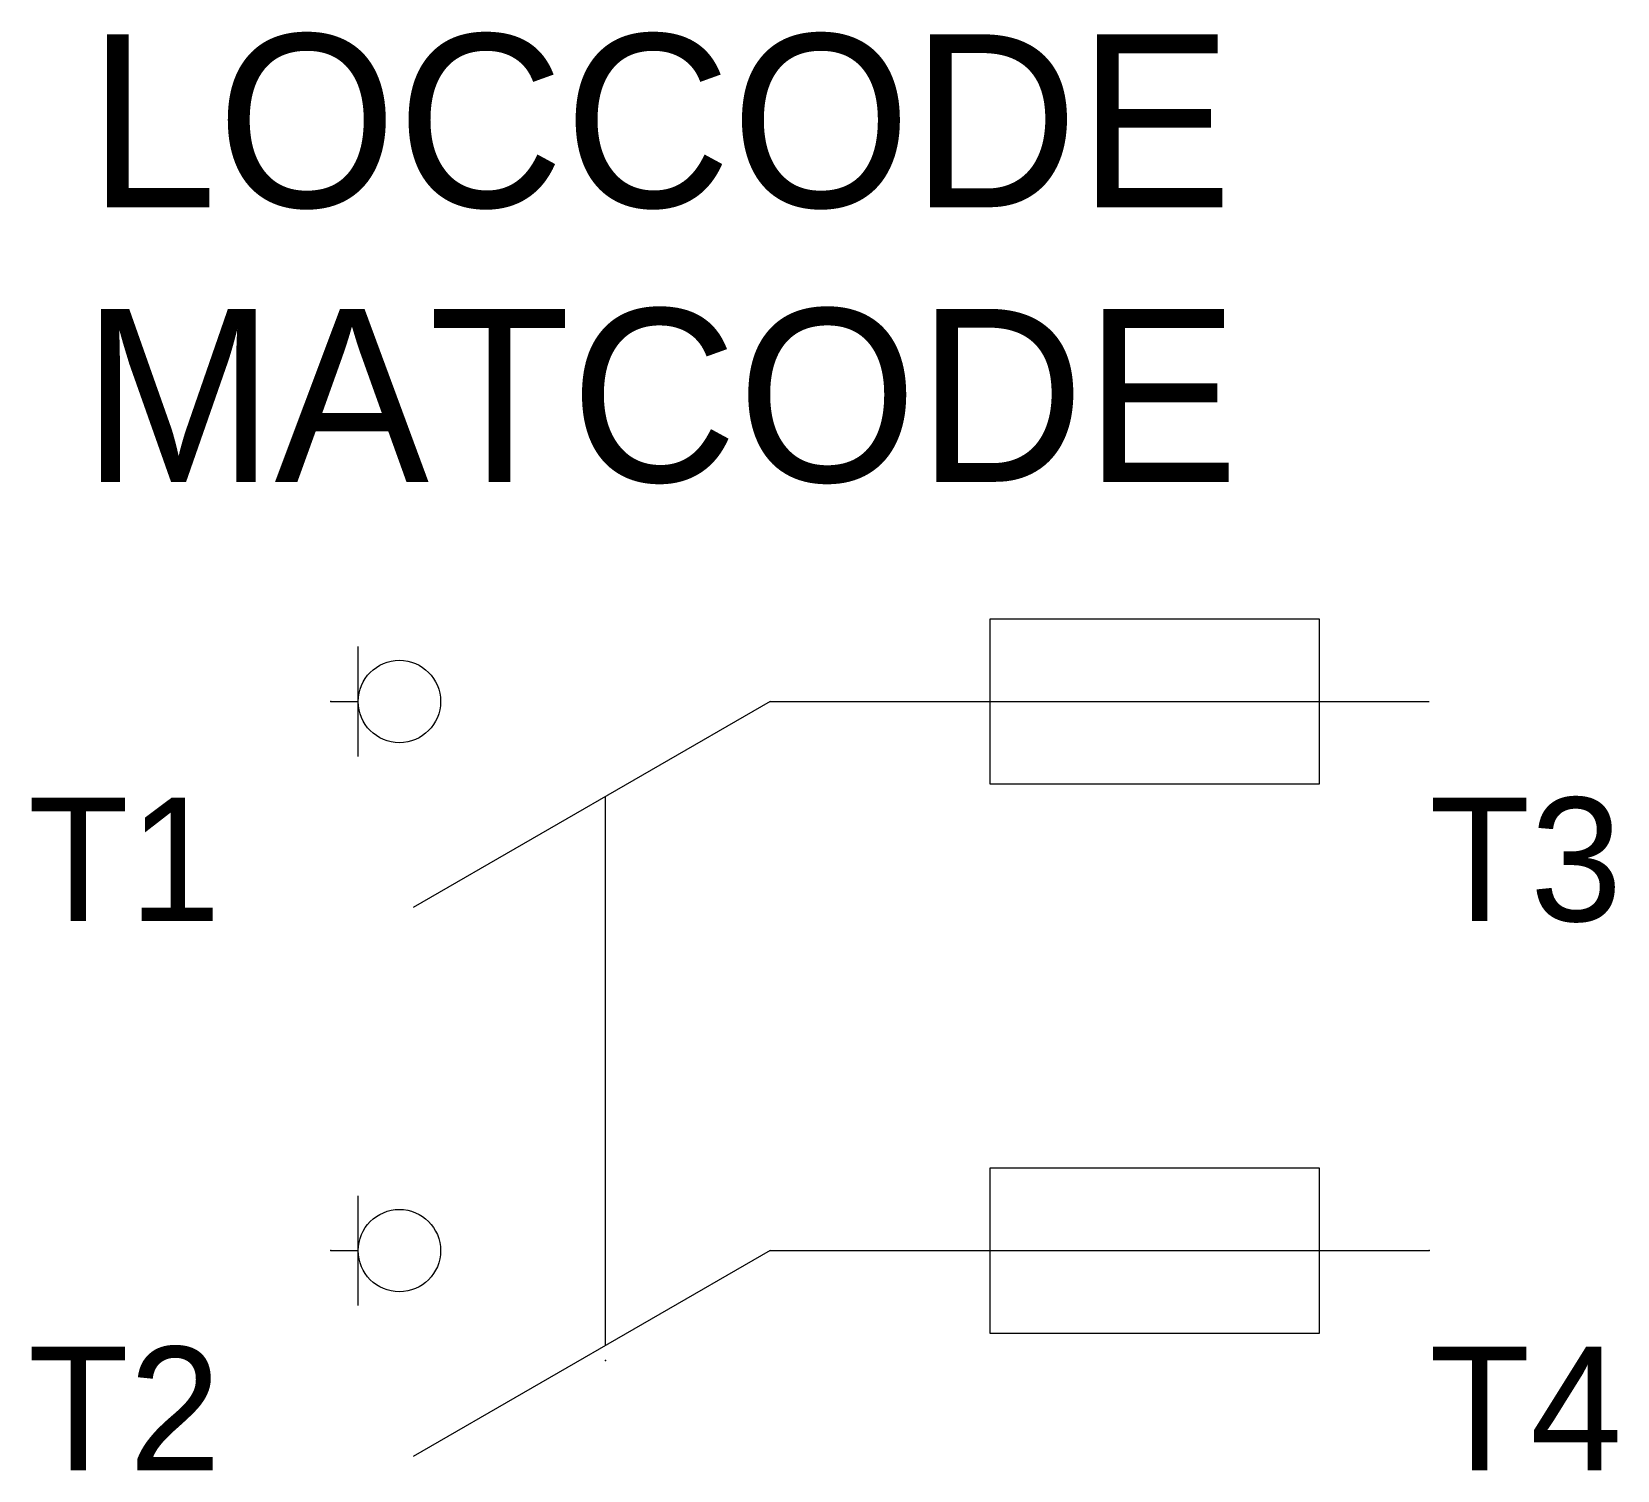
# Model space of a CAD drawing. Extents: x -10.4 to 18.4, y -4 to 22.2.
import ezdxf
from ezdxf.enums import TextEntityAlignment as Align

# ---------------------------------------------------------------- set-up
doc = ezdxf.new("R2010")
doc.units = 0
doc.linetypes.add('DASHED', pattern=[0])
doc.layers.get('0').update_dxf_attribs({"linetype": 'CONTINUOUS'})
for name, color, linetype in [('A', 7, 'CONTINUOUS'), ('C', 6, 'CONTINUOUS'), ('T2', 1, 'CONTINUOUS')]:
    doc.layers.add(name, color=color, linetype=linetype)

msp = doc.modelspace()

# ---------------------------------------------------------------- linework, layer by layer
at = {"color": 0}
for p, q in [((-4.5, 9), (-4.5, 11)), ((-5, 10), (-4.5, 10)), ((3, 10), (-3.496, 6.25)), ((3, 10), (5, 10)), ((5, 10), (15, 10)), ((-4.5, -1), (-4.5, 1)), ((-5, 0), (-4.5, 0)), ((3, 0), (-3.496, -3.75)), ((3, 0), (5, 0)), ((5, 0), (15, 0))]:
    msp.add_line(p, q, dxfattribs=at)
at = {"color": 0, "linetype": 'DASHED'}
msp.add_line((0, -1.73), (0, 8.27), dxfattribs=at)
at = {"color": 0}
for points in [[(13, 8.5), (13, 11.5), (7, 11.5), (7, 8.5)], [(13, -1.5), (13, 1.5), (7, 1.5), (7, -1.5)]]:
    msp.add_lwpolyline(points, close=True, dxfattribs=at)
for centre in [(-3.75, 10), (-3.75, 0)]:
    msp.add_circle(centre, 0.75, dxfattribs=at)
at = {"layer": 'A', "color": 0, "linetype": 'DASHED'}
msp.add_point((0, -2), dxfattribs=at)
at = {"layer": 'C', "color": 0}
msp.add_point((-5, 10), dxfattribs=at)
at = {"layer": 'C', "color": 0, "linetype": 'DASHED'}
for p in [(-5, 0), (15, 0)]:
    msp.add_point(p, dxfattribs=at)

# ---------------------------------------------------------------- texts
at = {"color": 0, "linetype": 'CONTINUOUS'}
for tag, p in [('LOCCODE', (1, 19)), ('MATCODE', (1, 14))]:
    msp.add_attdef(tag, text='', height=3.15, dxfattribs=at).set_placement(p, align=Align.CENTER)
at = {"layer": 'T2', "color": 0, "linetype": 'CONTINUOUS'}
for tag, p in [('T1', (-7, 6)), ('T2', (-7, -4))]:
    msp.add_attdef(tag, text='', height=2.25, dxfattribs=at).set_placement(p, align=Align.RIGHT)
for tag, p in [('T3', (15, 6)), ('T4', (15, -4))]:
    msp.add_attdef(tag, p, '', height=2.25, dxfattribs=at)

doc.saveas('drawing.dxf')
